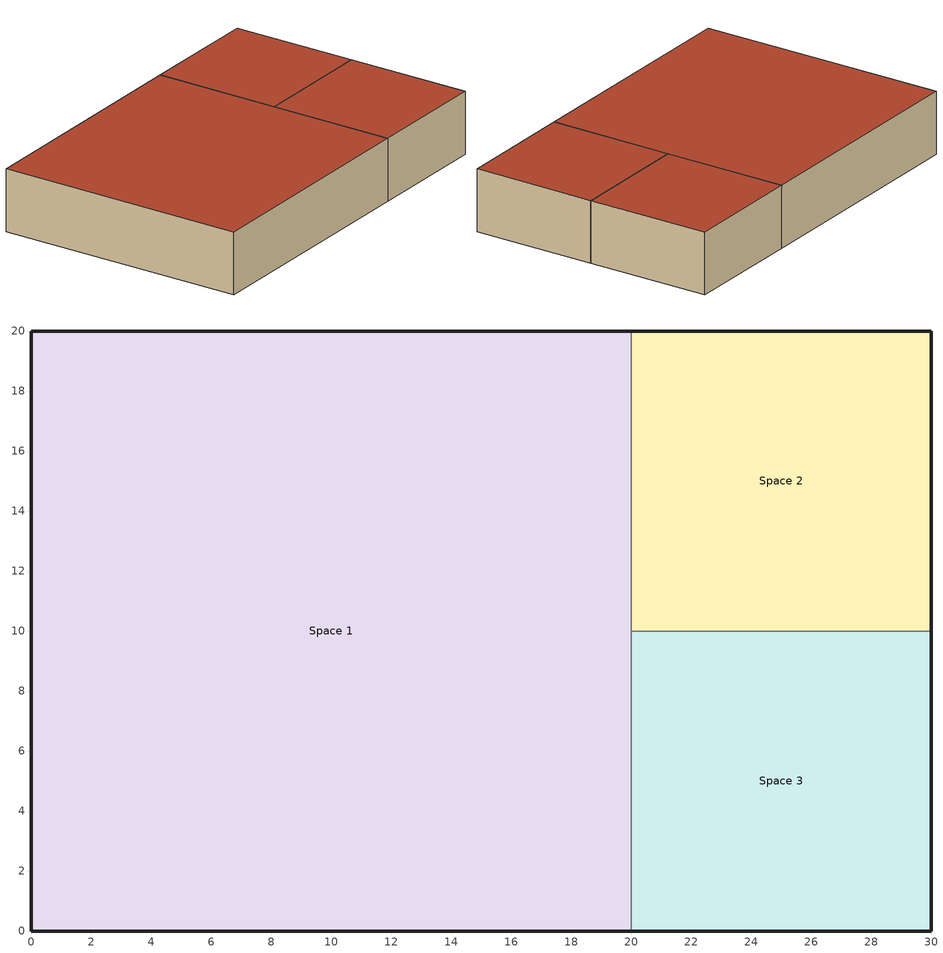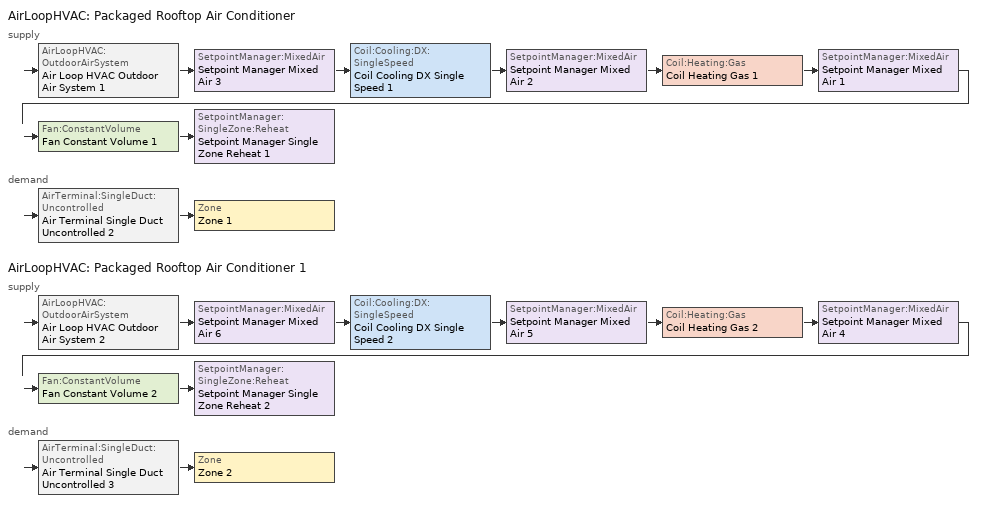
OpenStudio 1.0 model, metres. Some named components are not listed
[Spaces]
Space 1
 floor ground: 0,0 0,20 20,20 20,10 20,0 z0
 wall outside: 20,20 0,20 0,0 20,0 z0:5
 wall to Space 2: 20,10 20,20 z0:5
 wall to Space 3: 20,0 20,10 z0:5
 roof outside: 20,0 20,10 20,20 0,20 0,0 z5
Space 2
 floor ground: 20,10 20,20 30,20 30,10 z0
 wall outside: 30,10 30,20 20,20 z0:5
 wall to Space 3: 20,10 30,10 z0:5
 roof outside: 30,10 30,20 20,20 20,10 z5
Space 3
 floor ground: 20,0 20,10 30,10 30,0 z0
 wall outside: 20,0 30,0 30,10 z0:5
 roof outside: 30,0 30,10 20,10 20,0 z5
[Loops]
AirLoopHVAC 'Packaged Rooftop Air Conditioner'
 supply: AirLoopHVAC:OutdoorAirSystem 'Air Loop HVAC Outdoor Air System 1' > SetpointManager:MixedAir 'Setpoint Manager Mixed Air 3' > Coil:Cooling:DX:SingleSpeed 'Coil Cooling DX Single Speed 1' > SetpointManager:MixedAir 'Setpoint Manager Mixed Air 2' > Coil:Heating:Gas 'Coil Heating Gas 1' > SetpointManager:MixedAir 'Setpoint Manager Mixed Air 1' > Fan:ConstantVolume 'Fan Constant Volume 1' > SetpointManager:SingleZone:Reheat 'Setpoint Manager Single Zone Reheat 1'
 demand: AirTerminal:SingleDuct:Uncontrolled 'Air Terminal Single Duct Uncontrolled 2' > Zone 'Zone 1'
AirLoopHVAC 'Packaged Rooftop Air Conditioner 1'
 supply: AirLoopHVAC:OutdoorAirSystem 'Air Loop HVAC Outdoor Air System 2' > SetpointManager:MixedAir 'Setpoint Manager Mixed Air 6' > Coil:Cooling:DX:SingleSpeed 'Coil Cooling DX Single Speed 2' > SetpointManager:MixedAir 'Setpoint Manager Mixed Air 5' > Coil:Heating:Gas 'Coil Heating Gas 2' > SetpointManager:MixedAir 'Setpoint Manager Mixed Air 4' > Fan:ConstantVolume 'Fan Constant Volume 2' > SetpointManager:SingleZone:Reheat 'Setpoint Manager Single Zone Reheat 2'
 demand: AirTerminal:SingleDuct:Uncontrolled 'Air Terminal Single Duct Uncontrolled 3' > Zone 'Zone 2'
[Building]
Building 1: Default Construction Set=Building Default Constructions
[SizingPeriod:DesignDay] Barometric Pressure {Pa}=98934; Sky Clearness=0; Rain Indicator=0; Snow Indicator=0; Day of Month=21; Daylight Saving Time Indicator=0; Dry-Bulb Temperature Range Modifier Type=DefaultMultipliers
Name | Maximum Dry-Bulb Temperature {C} | Daily Dry-Bulb Temperature Range {deltaC} | Humidity Indicating Conditions at Maximum Dry-Bulb {BasedOnField A3} | Wind Speed {m/s} | Wind Direction {deg} | Month | Day Type | Humidity Indicating Type | Solar Model Indicator | ASHRAE Taub | ASHRAE Taud
Chicago Ohare Intl Ap Ann Clg .4% Condns DB=>MWB | 33.3 | 10.5 | 23.7 | 5.2 | 230 | 7 | SummerDesignDay | Wetbulb | ASHRAETau | 0.455 | 2.05
Chicago Ohare Intl Ap Ann Htg 99.6% Condns DB | -20 | 0 | -20 | 4.9 | 270 | 1 | WinterDesignDay | Wetbulb | ASHRAEClearSky
Chicago Ohare Intl Ap Ann Clg .4% Condns WB=>MDB | 31.2 | 10.5 | 25.5 | 5.2 | 230 | 7 | SummerDesignDay | Wetbulb | ASHRAETau | 0.455 | 2.05
Chicago Ohare Intl Ap Ann Clg .4% Condns Enth=>MDB | 31.4 | 10.5 | 79200 | 5.2 | 230 | 7 | SummerDesignDay | Enthalpy | ASHRAETau | 0.455 | 2.05
Chicago Ohare Intl Ap Ann Clg .4% Condns DP=>MDB | 28.9 | 10.5 | 23.8 | 5.2 | 230 | 7 | SummerDesignDay | Dewpoint | ASHRAETau | 0.455 | 2.05
Chicago Ohare Intl Ap Ann Hum_n 99.6% Condns DP=>MCDB | -19.2 | 0 | -25.7 | 4.9 | 270 | 1 | WinterDesignDay | Dewpoint | ASHRAEClearSky
Chicago Ohare Intl Ap Ann Htg Wind 99.6% Condns WS=>MCDB | -3.5 | 0 | -3.5 | 12.4 | 270 | 1 | WinterDesignDay | Wetbulb | ASHRAEClearSky
[Site]
Site 1: Latitude {deg}=41.98; Longitude {deg}=-87.92; Time Zone {hr}=-6; Elevation {m}=201
[Material] Roughness=Smooth
Name | Thickness {m} | Conductivity {W/m-K} | Density {kg/m3} | Specific Heat {J/kg-K}
Plywood - 5/8in | 0.015875 | 0.12 | 544 | 1210
Expanded Polystyrene - 2in | 0.0508 | 0.0352 | 24 | 1210
Heavyweight Concrete  6in | 0.1524 | 1.95 | 2242.6 | 900
[WindowMaterial:SimpleGlazingSystem]
Glass: U-Factor {W/m2-K}=0.1; Solar Heat Gain Coefficient=0.3; Visible Transmittance=0.7
[Construction]
Ext Wall Construction: Plywood - 5/8in, Expanded Polystyrene - 2in, Heavyweight Concrete  6in
Int Wall Construction: Plywood - 5/8in, Plywood - 5/8in
Roof Construction: Plywood - 5/8in, Expanded Polystyrene - 2in, Expanded Polystyrene - 2in, Plywood - 5/8in
Window Construction: Glass
[DefaultSurfaceConstructions]
Name | Floor Construction | Wall Construction | Roof Ceiling Construction
Default Surface Constructions 1; Default Surface Constructions 3 | Ext Wall Construction | Ext Wall Construction | Roof Construction
Default Surface Constructions 2 | Int Wall Construction | Int Wall Construction
[DefaultSubSurfaceConstructions] Fixed Window Construction=Window Construction; Door Construction=Window Construction
Default Sub Surface Constructions 1; Default Sub Surface Constructions 2
[DefaultConstructionSet]
Building Default Constructions: Default Exterior Surface Constructions=Default Surface Constructions 3; Default Interior Surface Constructions=Default Surface Constructions 2; Default Ground Contact Surface Constructions=Default Surface Constructions 1; Default Exterior SubSurface Constructions=Default Sub Surface Constructions 2; Default Interior SubSurface Constructions=Default Sub Surface Constructions 1
[BuildingStory]
First Floor}: Nominal Floor to Floor Height {m}=5
[Space] Building Story=First Floor}
Name | Space Type | Thermal Zone
Space 1 | Space Type A | Zone 1
Space 2 | Space Type A | Zone 2
Space 3 | Space Type B | Zone 2
[People:Definition]
People Def - 1 person/200sf: Number of People Calculation Method=People/Area; People per Space Floor Area {person/m2}=0.05382; Fraction Radiant=0.3; Sensible Heat Fraction=0.1
[Lights:Definition] Design Level Calculation Method=Watts/Area; Fraction Radiant=0.3; Fraction Visible=0.2; Return Air Fraction=0
Name | Watts per Space Floor Area {W/m2}
Lights Def - 1 W/sf | 11
Lights Def - 2 W/sf | 22
[DesignSpecification:OutdoorAir]
Design OA: Outdoor Air Flow per Person {m3/s-person}=0.010765
[SpaceType] Default Schedule Set=Building Default Schedule Set; Design Specification Outdoor Air Object=Design OA
Space Type A; Space Type B
[People] People Definition=People Def - 1 person/200sf
Name | Space or SpaceType
People for Space Type A | Space Type A
People for Space Type B | Space Type B
[Lights]
Name | Lights Definition | Space or SpaceType
Lights for Space Type A | Lights Def - 1 W/sf | Space Type A
Lights for Space Type B | Lights Def - 2 W/sf | Space Type B
[DefaultScheduleSet]
Building Default Schedule Set: Number of People Schedule=Occupancy Schedule; People Activity Level Schedule=People Activity Schedule; Lighting Schedule=Lighting Schedule
[ThermalZone] Use Ideal Air Loads=No
Name | Thermostat
Zone 1 | Thermostat Setpoint Dual Setpoint 1
Zone 2 | Thermostat Setpoint Dual Setpoint 2
[Sizing:Zone] Zone Cooling Design Supply Air Temperature {C}=14; Zone Heating Design Supply Air Temperature {C}=40; Zone Cooling Design Supply Air Humidity Ratio {kg-H2O/kg-air}=0.0085; Zone Heating Design Supply Air Humidity Ratio {kg-H2O/kg-air}=0.008; Heating Design Air Flow Method=DesignDay
Name | Cooling Design Air Flow Method
Zone 1 | DesignDay
Zone 2
[Zone equipment]
Zone 1: Air Terminal Single Duct Uncontrolled 2
Zone 2: Air Terminal Single Duct Uncontrolled 3
[AirLoopHVAC] Design Supply Air Flow Rate {m3/s}=AutoSize
Packaged Rooftop Air Conditioner; Packaged Rooftop Air Conditioner 1
[AvailabilityManager:Scheduled] Schedule=Always On Discrete
Availability Manager Scheduled 1; Availability Manager Scheduled 2
[Sizing:System] Type of Load to Size On=Sensible; Design Outdoor Air Flow Rate {m3/s}=Autosize; Minimum System Air Flow Ratio=1; Preheat Design Temperature {C}=7; Preheat Design Humidity Ratio {kg-H2O/kg-Air}=0.008; Precool Design Temperature {C}=12.8; Precool Design Humidity Ratio {kg-H2O/kg-Air}=0.008; Central Cooling Design Supply Air Temperature {C}=12.8; Central Heating Design Supply Air Temperature {C}=40; Sizing Option=NonCoincident; 100% Outdoor Air in Cooling=Yes; 100% Outdoor Air in Heating=Yes; Central Cooling Design Supply Air Humidity Ratio {kg-H2O/kg-Air}=0.0085; Central Heating Design Supply Air Humidity Ratio {kg-H2O/kg-Air}=0.008; Cooling Design Air Flow Method=DesignDay; Cooling Design Air Flow Rate {m3/s}=0; Heating Design Air Flow Method=DesignDay; Heating Design Air Flow Rate {m3/s}=0; System Outdoor Air Method=ZoneSum
Packaged Rooftop Air Conditioner; Packaged Rooftop Air Conditioner 1
[Fan:ConstantVolume] Availability Schedule=Always On Discrete; Pressure Rise {Pa}=500; Maximum Flow Rate {m3/s}=AutoSize
Fan Constant Volume 1; Fan Constant Volume 2
[Coil:Heating:Gas] Availability Schedule=Always On Discrete; Gas Burner Efficiency=0.8; Nominal Capacity {W}=AutoSize; Parasitic Electric Load {W}=0; Parasitic Gas Load {W}=0
Coil Heating Gas 1; Coil Heating Gas 2
[Coil:Cooling:DX:SingleSpeed] Availability Schedule=Always On Discrete; Rated Total Cooling Capacity {W}=autosize; Rated Sensible Heat Ratio=autosize; Rated COP {W/W}=3; Rated Air Flow Rate {m3/s}=autosize; Rated Evaporator Fan Power Per Volume Flow Rate {W/(m3/s)}=773.3; Condenser Type=AirCooled; Evaporative Condenser Effectiveness=0; Evaporative Condenser Air Flow Rate {m3/s}=Autosize; Evaporative Condenser Pump Rated Power Consumption {W}=Autosize; Crankcase Heater Capacity {W}=0; Maximum Outdoor Dry-Bulb Temperature for Crankcase Heater Operation {C}=0; Basin Heater Capacity {W/K}=0; Basin Heater Setpoint Temperature {C}=10
Name | Total Cooling Capacity Function of Temperature Curve | Total Cooling Capacity Function of Flow Fraction Curve | Energy Input Ratio Function of Temperature Curve | Energy Input Ratio Function of Flow Fraction Curve | Part Load Fraction Correlation Curve
Coil Cooling DX Single Speed 1 | Curve Biquadratic 1 | Curve Quadratic 1 | Curve Biquadratic 2 | Curve Quadratic 2 | Curve Quadratic 3
Coil Cooling DX Single Speed 2 | Curve Biquadratic 3 | Curve Quadratic 4 | Curve Biquadratic 4 | Curve Quadratic 5 | Curve Quadratic 6
[SetpointManager:SingleZone:Reheat] Minimum Supply Air Temperature {C}=-99; Maximum Supply Air Temperature {C}=99
Name | Control Zone
Setpoint Manager Single Zone Reheat 1 | Zone 1
Setpoint Manager Single Zone Reheat 2 | Zone 2
[Controller:OutdoorAir] Minimum Outdoor Air Flow Rate {m3/s}=Autosize; Maximum Outdoor Air Flow Rate {m3/s}=Autosize; Economizer Control Type=NoEconomizer; Economizer Control Action Type=ModulateFlow; Economizer Maximum Limit Dry-Bulb Temperature {C}=28; Economizer Maximum Limit Enthalpy {J/kg}=64000; Economizer Minimum Limit Dry-Bulb Temperature {C}=-100; Lockout Type=NoLockout; Minimum Limit Type=FixedMinimum; High Humidity Control=No; Heat Recovery Bypass Control Type=BypassWhenOAFlowGreaterThanMinimum
Name | Controller Mechanical Ventilation
Controller Outdoor Air 1 | Controller Mechanical Ventilation 1
Controller Outdoor Air 2 | Controller Mechanical Ventilation 2
[Controller:MechanicalVentilation] Availability Schedule=Always On Discrete; System Outdoor Air Method=ZoneSum
Controller Mechanical Ventilation 1; Controller Mechanical Ventilation 2
[AirLoopHVAC:OutdoorAirSystem]
Name | Controller
Air Loop HVAC Outdoor Air System 1 | Controller Outdoor Air 1
Air Loop HVAC Outdoor Air System 2 | Controller Outdoor Air 2
[AirTerminal:SingleDuct:Uncontrolled] Availability Schedule=Always On Discrete; Maximum Air Flow Rate {m3/s}=AutoSize
Air Terminal Single Duct Uncontrolled 2; Air Terminal Single Duct Uncontrolled 3
[ThermostatSetpoint:DualSetpoint] Heating Setpoint Temperature Schedule=Heating Setpoint Schedule; Cooling Setpoint Temperature Schedule=Cooling Setpoint Schedule
Thermostat Setpoint Dual Setpoint 1; Thermostat Setpoint Dual Setpoint 2
[Schedule:Ruleset]
Name | Default Day Schedule
Occupancy Schedule | Occupancy Schedule Week Day
Lighting Schedule | Lighting Schedule Week Day
Heating Setpoint Schedule | Heating Setpoint Schedule All Days
Cooling Setpoint Schedule | Cooling Setpoint Schedule All Days
People Activity Schedule | People Activity Schedule All Days
[Schedule:Day]
Occupancy Schedule Week Day; Lighting Schedule Week Day: 9, 0, 0, 18, 0, 0.9, 24, 0, 0
Occupancy Schedule Saturday; Occupancy Schedule Sunday; Lighting Schedule Saturday; Lighting Schedule Sunday: 9, 0, 0, 17, 0, 0.5, 24, 0, 0
Heating Setpoint Schedule All Days: 7, 0, 18.33, 20, 0, 21.11, 24, 0, 18.33
Cooling Setpoint Schedule All Days: 7, 0, 26.67, 20, 0, 23.89, 24, 0, 26.67
People Activity Schedule All Days: 24, 0, 120
[Schedule:Rule]
Name | Schedule Ruleset | Rule Order | Day Schedule | Apply Saturday | Apply Sunday
Occupancy Schedule Saturday Rule | Occupancy Schedule | 1 | Occupancy Schedule Saturday | Yes
Occupancy Schedule Sunday Rule | Occupancy Schedule | 0 | Occupancy Schedule Sunday |  | Yes
Lighting Schedule Saturday Rule | Lighting Schedule | 1 | Lighting Schedule Saturday | Yes
Lighting Schedule Sunday Rule | Lighting Schedule | 0 | Lighting Schedule Sunday |  | Yes
[Schedule:Constant]
Always On Discrete: Value=1
[Curve:Biquadratic] Minimum Value of x {BasedOnField A2}=17; Maximum Value of x {BasedOnField A2}=22; Minimum Value of y {BasedOnField A3}=13; Maximum Value of y {BasedOnField A3}=46
Name | Coefficient1 Constant | Coefficient2 x | Coefficient3 x**2 | Coefficient4 y | Coefficient5 y**2 | Coefficient6 x*y
Curve Biquadratic 1; Curve Biquadratic 3 | 0.42415 | 0.04426 | -0.00042 | 0.00333 | -8e-05 | -0.00021
Curve Biquadratic 2; Curve Biquadratic 4 | 1.23649 | -0.02431 | 0.00057 | -0.01434 | 0.00063 | -0.00038
[Curve:Quadratic]
Name | Coefficient1 Constant | Coefficient2 x | Coefficient3 x**2 | Minimum Value of x {BasedOnField A2} | Maximum Value of x {BasedOnField A2}
Curve Quadratic 1; Curve Quadratic 4 | 0.77136 | 0.34053 | -0.11088 | 0.75918 | 1.13877
Curve Quadratic 2; Curve Quadratic 5 | 1.2055 | -0.32953 | 0.12308 | 0.75918 | 1.13877
Curve Quadratic 3; Curve Quadratic 6 | 0.771 | 0.229 | 0 | 0 | 1
